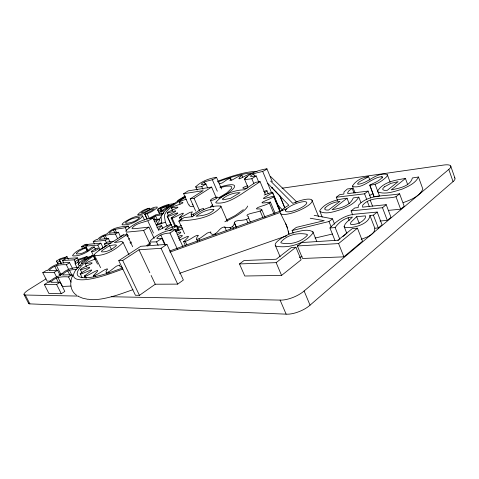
<?xml version="1.0" encoding="UTF-8"?>
<svg xmlns="http://www.w3.org/2000/svg" width="479" height="479" viewBox="0 0 479 479"><rect width="100%" height="100%" fill="white"/><g stroke="black" fill="none" stroke-linecap="round" stroke-linejoin="round"><path stroke-width="0.72" d="M250.391 222.076L248.709 218.137L248.523 216.628C241.159 213.736 262.618 212.113 261.779 209.688L265.073 217.496M178.906 230.86L178.428 228.884L174.919 229.794M126.953 234.668L114.427 242.584L121.684 241.518L122.947 242.176L122.828 242.859C115.445 249.769 105.135 256.026 94.71 255.499L94.357 254.99L94.603 254.241L95.459 253.241L99.003 250.475L123.438 235.009L126.953 234.668L132.695 246.775M78.843 264.091L77.909 262.223L78.281 260.366L84.298 258.205L87.028 256.493L87.681 257.822M279.694 211.161L273.737 196.833L273.922 196.073C259.66 199.803 260.654 199.659 272.773 192.642L279.437 208.676M346.748 233.183L344.114 226.519C345.12 222.256 349.706 220.106 352.448 217.077C345.335 217.37 339.168 221.963 335.15 227.555L329.953 227.968L334.935 240.41M369.902 180.164L368.591 176.703L359.382 181.804L357.538 183.798L357.885 184.289C368.201 183.373 375.829 172.248 386.912 174.35L387.385 174.823L386.99 176.398C382.35 180.96 376.38 185.032 369.686 185.163L374.039 196.612L379.53 195.983L375.165 184.445M180.517 200.03L181.266 199.096L185.301 196.683M158.645 222.525L159.166 220.562M247.936 187.223L244.482 179.062C250.086 172.895 258.828 170.045 266.929 168.794L272.288 181.739M355.131 193.031L352.448 186.074C355.61 180.703 362.411 177.176 368.591 176.703M72.826 275.168C69.365 281.718 69.976 290.951 76.628 295.256M159.86 218.855L160.716 216.921M156.962 227.681L159.974 226.076L161.639 225.723C151.346 236.5 168.782 223.25 171.171 224.633C157.094 235.075 171.147 226.854 176.398 225.567L176.991 225.908L177.853 227.806M405.438 178.487L391.271 189.846C398.66 188.379 410.335 186.367 412.389 177.948L418.478 177.008C415.443 183.349 408.342 186.361 402.27 189.073C394.642 191.414 385.858 194.755 378.003 192.061L377.524 191.157C382.972 181.978 395.606 179.996 405.438 178.487L407.755 184.798M82.041 272.994L80.484 269.869L80.891 269.066C83.819 266.516 101.811 260.468 85.142 263.803L86.465 266.486M219.059 182.894L219.526 183.822L222.388 182.87L227.172 179.547L230.453 178.14L230.818 178.972L229.86 180.487L232.327 179.9L238.65 176.35L241.907 175.194C232.165 184.565 248.966 172.751 250.822 174.111L250.008 174.835M168.476 215.634L167.321 213.101L167.668 212.448C170.386 210.251 186.804 205.048 171.41 208.09L172.542 210.58M210.383 200.282L211.514 199.144L214.221 197.767L216.718 197.031L217.676 197.276L216.52 198.432L213.879 199.779L211.383 200.515L210.383 200.282L213.323 206.982M129.552 238.404L128.689 239.32M197.162 190.109L195.701 186.798C201.204 181.433 208.928 178.433 216.49 177.308L221.537 188.971M93.95 277.054L93.297 275.736C105.512 263.863 89.052 275.623 85.376 276.149L84.346 276.018L85.31 277.964M360.938 202.659L358.807 197.132C355.107 203.246 348.239 206.521 341.916 209.263C335.102 211.257 326.816 214.76 320.008 211.586L319.786 210.622C325.624 202.018 337.276 199.42 347.071 198.252L349.185 203.683M180.589 220.25L179.38 217.586C190.552 207.527 174.925 217.909 172.081 218.077L171.123 217.993L174.997 226.501M185.361 245.505L183.631 241.697C194.342 231.896 184.607 238.087 179.152 240.183M183.631 241.697C188.247 241.123 191.929 237.68 196.037 235.74C201.533 234.063 195.306 237.141 196.707 239.404L198.935 238.841L200.857 237.698L207.383 233.016L210.323 232.07L210.868 232.016L210.64 232.71L211.095 233.728L212.796 234.542C217.891 233.956 219.053 227.854 223.891 227.034C226.477 227.286 229.974 228.693 232.59 226.447C235.512 224.322 232.746 221.196 237.303 220.783C241.051 220.089 245.404 220.597 248.709 218.137M281.167 210.832L281.544 210.371A17.118 4.515 -22.1 0 1 287.873 205.778L288.837 205.257L267.857 183.469M160.944 223.579L161.842 222.567L161.172 217.939A55.636 11.783 -23.7 0 1 184.84 196.857M261.779 209.688C260.672 207.778 253.463 210.413 257.774 207.557C261.917 205.689 267.007 205.18 270.425 202.072L275.06 213.167M211.993 206.724L212.736 205.934M329.953 227.968C336.503 220.633 345.461 214.933 355.448 214.125L377.201 212.053L382.062 224.801L378.302 227.956L374.823 228.214L369.932 215.472L373.398 215.155L377.201 212.053M210.365 207.167L212.55 204.844M85.142 263.803L88.148 261.869L95.531 258.882M343 236.518L346.892 233.159M243.338 209.646L235.423 215.424L226.184 220.202M356.633 216.694L351.011 222.112L350.412 224.022L351.257 224.513C356.556 224.699 362.417 222.424 365.381 217.885L365.429 215.885L356.633 216.694L359.334 223.645M177.625 229.172L177.044 227.896L178.176 226.866L181.553 225.447M268.084 193.438L266.989 190.81L264.456 192.947M171.41 208.09C171.554 205.898 190.899 202.174 179.158 202.06L180.565 201.114L186.217 199.192M84.346 276.018C99.201 265.18 88.148 271.707 80.466 274.168L80.161 273.665L81.759 272.569L89.477 268.018L89.585 267.192L80.484 269.869M28.542 303.045A11.262 2.575 -27.1 0 0 29.908 303.884L286.125 314.152A17.106 6.496 -22.3 0 0 310.045 305.159L453.056 181.601A15.136 4.341 -18.7 0 0 454.505 177.601M95.525 249.529L94.261 246.942C88.208 251.643 80.723 256.493 72.808 255.882L72.551 255.469C75.401 251.337 80.981 248.493 85.825 247.613L87.382 250.792M338.653 240.177L301.758 242.548L297.375 245.961L302.56 258.474L343.88 256.84L362.519 241.2L357.442 228.184L352.316 228.579L337.869 240.296M379.985 221.011L387.301 220.4L390.984 217.31L386.23 204.683L362.549 207.138L362.735 205.15C370.62 195.737 385.571 199.719 395.995 196.713L399.588 193.779L404.198 206.221L400.648 209.203L388.271 210.389M111.218 296.735L280.095 300.094A17.19 6.203 -22.4 0 0 304.111 290.981L448.793 169.428A15.196 4.137 -19 0 0 443.356 165.093L282.047 188.205M171.123 217.993C185.187 208.479 173.548 214.921 167.47 216.58L167.165 216.179L168.608 215.263L175.583 211.425L175.655 210.754L167.321 213.101M146.808 245.589L148.155 244.476A22.747 5.215 -25.3 0 0 150.184 242.446M297.375 245.961L338.587 243.577L357.442 228.184M352.682 214.927L351.101 210.874L382.499 207.73L386.23 204.683M281.574 275.419L301.123 259.804L295.92 247.26L291.346 247.517L276.215 259.235L244.051 260.522L239.488 263.929L244.781 276.012L281.574 275.419L276.149 262.648L239.488 263.929M374.039 196.612L369.866 185.026C374.231 182.87 379.314 181.14 382.362 177.164L381.985 176.649C371.548 177.338 363.848 188.876 352.795 186.588L352.448 186.074M351.101 210.874L354.831 207.934L358.196 207.587L358.34 205.341C368.441 193.899 386.206 196.504 399.588 193.779M276.149 262.648L295.92 247.26M293.184 233.177L292.1 230.561L328.989 221.52L332.456 218.825L334.599 224.208M337.581 200.551L336.276 197.24L364.573 193.827L368.088 191.091L370.704 197.959M347.071 198.252L332.121 209.706C339.791 208.425 350.239 205.922 353.268 197.917L358.807 197.132M353.975 192.953L352.191 188.337L348.748 190.929L347.64 192.803L347.778 193.6L368.088 191.091M292.1 230.561L296.333 227.369L324.217 220.669L310.242 218.238M336.276 197.24L339.785 194.588L343.856 194.085L344.024 191.965L347.371 188.96L352.191 188.337M161.704 213.999L160.543 211.461L168.027 206.551L173.649 204.096M177.679 284.125L183.373 280.029L166.92 244.362L140.766 246.296L118.768 260.66L135.431 295.268L139.443 295.333L155.262 284.221L177.679 284.125L161.046 248.296L138.994 249.787L122.702 260.468L118.768 260.66M176.991 225.908L169.578 230.531M178.493 238.428C184.056 235.943 183.325 233.836 178.056 236.71M150.897 218.352L155.531 215.873L162.68 214.694M98.758 250.134L106.482 245.721M149.244 218.31L155.657 214.861L163.614 213.137M260.073 181.643L240.548 194.702C233.315 199.186 224.789 204.108 216.029 202.952L215.736 202.401C222.609 194.582 233.884 190.049 244.338 189.816L255.529 182.361L260.073 181.643L265.534 194.696M161.046 248.296L166.92 244.362M182.888 246.607L175.14 229.609C165.788 230.124 156.537 234.465 150.059 241.111L150.825 242.003L156.543 241.865L161.848 238.368L164.962 245.11M161.848 238.368L157.411 238.596L156.765 238.201C159.788 234.285 165.291 233.339 169.985 233.004L175.14 229.609M244.482 179.062L245.697 179.523L251.846 178.733L256.145 175.907L258.738 182.098M256.145 175.907L251.421 176.589L250.553 176.422L250.715 175.883C255.259 171.494 262.474 173.242 266.929 168.794M184.589 233.77L178.829 221.064L184.08 217.64L192.498 216.652C200.462 210.64 210.556 205.024 220.795 206.102L227.435 221.352M78.61 267.533C71.976 267.384 64.629 269.911 60.582 275.377C56.336 276.736 51.983 278.76 49.163 282.329L47.828 282.341L44.325 284.544L48.936 293.531L61.3 293.723L64.827 291.436L60.156 282.227L50.888 282.311C54.917 276.826 62.3 276.449 68.491 276.91L71.97 274.701L72.622 276.006M93.297 275.736C97.776 274.934 101.273 271.527 105.212 269.479C110.535 267.587 104.739 270.569 106.272 272.707L108.452 272.042L110.266 270.875L116.331 266.216L119.181 265.162L119.72 265.067L119.564 265.707L120.121 266.581L121.9 267.186M158.621 230.142L152.975 217.921C142.898 219.125 132.952 223.956 125.732 230.974L126.408 231.926L127.558 232.07L143.64 230.513L148.915 227.142L154.142 238.398M195.636 210.999L190.229 198.863L194.049 198.3L211.604 187.085L216.268 197.785M246.493 177.356L247.487 176.721M190.229 198.863L203.144 190.636L183.631 193.714L188.696 205.048M44.325 284.544L56.606 284.49L60.156 282.227M154.214 221.166L156.352 220.915L159.268 219.059L159.872 220.37M160.543 211.461C164.98 211.311 167.488 206.461 171.859 205.617M195.701 186.798L196.57 187.259L201.755 186.606L205.946 183.966L207.706 187.978M205.946 183.966L201.952 184.541L201.288 184.361L201.551 183.846C205.808 179.924 212.305 181.284 216.49 177.308M148.915 227.142L134.833 228.657L132.593 228.722L131.953 228.267C137.323 221.561 146.754 222.885 152.975 217.921M109.583 245.649L102.356 250.361L101.41 251.385L101.776 251.9C107.254 252.152 112.637 249.23 116.457 245.499L116.098 244.943L114.499 244.877L109.583 245.649L111.499 249.613M77.382 268.3L75.203 263.923L77.909 262.223M159.914 213.897L158.753 211.377L161.046 209.94L160.699 208.658L166.447 206.539L168.758 205.084L169.374 206.437M119.702 237.051L123.462 234.68M159.489 213.927L157.627 209.874L160.938 207.796L168.758 205.084M183.631 193.714L188.175 190.87L211.604 187.085M105.691 246.553L104.428 243.943L107.506 242.015L113.816 241.464M50.696 281.095L47.104 281.137L42.775 272.683L54.217 272.329L57.546 270.246L60.24 275.575M57.546 270.246L48.918 270.551C53.169 265.498 60.055 264.312 66.336 264.761L69.593 262.726L72.563 268.665M63.767 263.067L62.48 260.504L74.197 259.852L77.406 257.846L78.382 259.816M87.968 250.505L85.801 246.092L97.824 245.098L100.883 243.188L103.075 247.703M94.453 244.003L93.231 241.494L105.344 240.398L108.362 238.518L110.218 242.362M108.362 238.518L99.237 239.368C102.979 234.423 109.925 234.602 115.451 234.093L118.409 232.243L120.528 236.698M118.409 232.243L109.164 233.237C113.589 226.824 122.75 230.136 128.252 226.1L129.15 227.992M45.942 278.922L29.459 289.238A11.304 2.449 -27 0 0 25.285 295.028L29.908 303.884M146.933 218.903L144.76 214.221L151.975 210.544L154.214 208.664C148.376 209.377 143.904 215.107 137.808 214.897L137.689 214.658C140.646 211.496 144.981 208.928 149.292 208.203L149.897 209.515M149.292 208.203L142.898 211.502L140.904 213.209C146.676 212.448 151.107 206.844 157.172 207L157.25 207.575C153.765 210.7 149.406 213.502 144.76 214.221M94.261 246.942L91.962 247.128L87.95 250.433L82.801 252.984L80.31 253.744L76.556 253.996L76.257 253.403L78.969 251.092L85.825 247.613M58.013 263.911L57.372 262.63L59.857 261.097L59.516 259.816L64.503 258.223L67.024 256.672L68.293 259.217M82.532 248.421L81.61 246.547L83.633 246.38L87.07 244.26L87.681 245.511M42.775 272.683L46.062 270.653L47.307 270.611C52.918 264.54 61.504 262.127 69.593 262.726M62.48 260.504L65.647 258.546L77.406 257.846M85.801 246.092L88.825 244.224L100.883 243.188M93.231 241.494L96.213 239.656L97.536 239.53L99.5 237.506L102.278 235.794L107.326 233.686C112.038 227.393 121.097 226.735 128.252 226.1M58.091 264.192L56.498 261.025L60.288 258.69L67.024 256.672M81.61 246.547L85.04 244.434L87.07 244.26M179.38 217.586L182.81 216.406L189.87 212.401L192.414 211.868L191.103 213.742L191.259 214.885L194.887 213.329L200.378 209.437L203.479 208.443L203.88 209.658M178.32 229.573L175.236 231.297M76.43 269.635C71.299 269.228 65.713 270.683 62.527 274.976L71.97 274.701M182.798 228.483L175.865 231.537M245.835 177.745L245.074 178.326M369.602 195.462L372.77 193.773M273.737 196.833C268.875 200.096 251.906 204.964 270.425 202.072M177.14 234.716C180.817 233.74 183.098 230.435 177.41 232.992M185.175 195.977L178.344 200.084L177.314 201.156L177.41 201.737M272.048 188.049L271.88 187.72L272.102 188.025M58.989 274.707L62.306 273.665M264.121 194.995L272.204 192.217L272.773 192.642M263.69 191.564L265.767 190.75L266.989 190.81M156.256 224.651L161.842 222.567M156.495 225.453L165.375 222.148L164.441 216.496A52.031 11.017 -23.7 0 1 185.361 197.432M295.483 202.228L298.878 201.018A17.118 4.515 -22.1 0 1 312.17 200.845A17.118 4.515 -22.1 0 1 298.794 210.61A17.118 4.515 -22.1 0 1 281.113 213.987L280.377 213.275L280.317 212.413L170.003 252.116M297.249 201.569L292.783 203.347L270.623 181.068M122.648 267.953L114.2 271A57.181 13.119 -25.4 0 1 78.568 276.299A57.181 13.119 -25.4 0 1 93.525 255.84M169.62 251.026L286.693 208.838M122.923 269.06L113.086 272.599A61.15 14.035 -25.4 0 1 76.844 268.683L79.023 266.264A61.15 14.035 -25.4 0 1 92.351 255.445M247.601 185.774C243.967 187.014 239.111 188.894 247.11 188.193M132.946 289.675L123.067 293.142A60.719 15.556 -25.5 0 1 88.208 299.183M179.523 273.353L286.795 235.764M403.216 202.617C410.569 199.941 419.299 196.671 422.867 189.127L418.478 177.008M87.028 256.493L78.927 259.193L75.017 261.642L75.203 263.923M299.285 257.397L302.099 256.505M90.286 257.349L86.861 258.69L82.436 261.486L81.502 262.498L81.478 263.157L82.394 263.402M361.178 239.308C366.225 237.398 375.117 234.86 374.823 228.214M93.195 255.361C87.753 257.307 81.011 259.582 78.011 264.749L79.197 265.438L80.508 265.474M220.28 187.564L226.298 186.193L229.77 186.068A23.261 4.916 -23.7 0 1 231.417 188.54L226.944 192.821L220.22 196.923A20.741 4.395 -23.7 0 1 218.238 197.947M315.05 238.081L332.402 234.009M182.182 227.537L177.044 227.896M174.757 203.569L169.578 204.311A9.766 1.964 -24.5 0 0 157.86 208.91M153.436 219.759L159.268 219.059M178.829 221.064C193.306 220.089 210.976 218.592 221.035 206.671L220.795 206.102M104.428 243.943L110.978 243.392M70.898 286.071L62.48 286.442L57.935 277.473M25.285 295.028L78.34 296.082M277.515 204.587L282.43 210.03M91.453 251.709C94.034 251.697 96.662 250.242 98.482 248.457L97.95 248.038L95.716 248.667L91.411 251.373L97.524 264.109M87.759 299.285L82.687 298.201L78.43 296.429M314.158 215.311L332.456 218.825M142.604 215.963C136.126 215.119 129.755 218.873 124.354 222.142A9.113 1.796 -25 0 0 122.109 224.328L122.133 224.777C129.444 225.489 137.521 221.46 142.688 216.388L142.604 215.963L144.478 219.993M94.207 256.918L93.746 256.624L95.04 259.265M316.751 241.344L312.877 231.818C307.398 228.501 300.135 231.273 294.262 232.375C288.136 234.261 282.173 237.051 277.347 241.332A15.759 4.712 -22.3 0 0 275.293 245.326L280.095 256.696M270.515 176.47L296.423 201.641M272.09 188.031L271.964 187.726L279.844 195.887L284.813 207.904M275.287 245.326L276.048 246.206C289.005 248.577 305.075 243.655 313.056 232.902L312.877 231.818M276.191 192.097L276.485 192.402M344.114 226.519L344.832 227.423C352.316 228.717 369.219 224.453 369.932 215.472M157.627 209.874L158.753 211.377M280.622 213.658L286.646 225.615L289.011 233.974M56.498 261.025L57.372 262.63M24.01 294.585L28.614 303.399M56.606 284.49L61.3 293.723M54.217 272.329L56.582 277M56.247 278.149L58.516 282.628M56.462 265.57L60.719 274M54.726 266.282L56.69 270.168M68.491 276.91L71.126 282.143M59.516 259.816L61.432 263.624M59.857 261.097L61.138 263.654M64.503 258.223L65.144 259.498M69.443 270.21L72.305 275.928M66.336 264.761L68.659 269.39M67.761 270.88L69.994 275.323M80.161 273.665L82.059 277.485M78.281 260.366L79.598 263.031M85.376 276.149L86.346 278.101M74.197 259.852L75.508 262.48M83.633 246.38L84.25 247.637M94.992 275.461L95.644 276.784M84.298 258.205L84.957 259.54M85.645 247.727L87.519 251.541M106.272 272.707L106.925 274.048M94.357 254.99L100.566 267.677M97.824 245.098L100.021 249.625M108.452 272.042L109.104 273.383M105.158 235.381L106.667 238.506M103.632 235.997L105.141 239.123M105.344 240.398L106.589 242.973M122.702 260.468L139.443 295.333M114.984 229.297L116.589 232.662M113.469 229.908L115.074 233.267M115.451 234.093L117.583 238.554M122.947 242.176L129.019 254.918M125.354 227.908L126.552 230.441M126.444 232.956L127.989 236.207M138.994 249.787L149.837 272.743M151.113 275.443L155.262 284.221M143.64 230.513L150.167 244.47M147.179 213.903L149.358 218.61M144.909 214.125L147.083 218.813M147.933 221.106L153.454 232.998M156.543 241.865L158.112 245.248M156.352 220.915L157.872 224.208M153.813 216.58L155.286 219.783M160.824 235.057L165.195 244.512M161.639 225.723L162.86 228.387M155.531 215.873L157.298 219.717M162.848 211.155L163.722 213.065M160.699 208.658L161.633 210.688M161.046 209.94L161.621 211.197M165.375 222.148L167.243 226.22M169.985 233.004L177.35 249.074M176.398 225.567L177.254 227.459M172.081 218.077L175.967 226.609M166.447 206.539L167.069 207.898M167.47 216.58L172.464 227.519M167.165 216.179L171.272 225.172M185.313 241.53L186.762 244.715M178.428 228.884L179.008 230.171M180.93 217.328L181.834 219.334M198.935 238.841L199.809 240.781M196.707 239.404L197.582 241.344M179.158 202.06L180.074 204.09M193.247 214.305L193.857 215.658M191.259 214.885L192.163 216.915M194.049 198.3L199.474 210.521M215.316 233.632L215.897 234.944M201.755 186.606L202.94 189.295M224.717 226.914L226.417 230.806M204.419 182.044L205.317 184.092M232.59 226.447L233.453 228.423M230.064 227.603L230.638 228.92M234.399 222.687L236.375 227.238M234.237 222.567L236.207 227.112M212.395 179.894L217.316 191.211M280.095 300.094L286.125 314.152M230.746 178.817L231.327 180.176M246.475 219.4L247.882 222.681M241.907 175.194L242.781 177.254M260.103 210.904L262.857 217.424M253.654 173.955L254.792 176.667M251.846 178.733L253.84 183.469M269.461 203.108L274.03 214.023M304.111 290.981L310.045 305.159M285.418 223.112L287.46 228.022M273.922 196.073L280.419 211.712M272.204 192.217L273.042 194.223M275.539 200.234L276.916 203.557M277.467 204.886L278.85 208.203M262.743 171.554L271.563 192.75M279.88 195.911L284.849 207.928M311.967 200.138L318.601 216.598M328.989 221.52L331.151 226.92M320.008 211.586L322.187 217.023M335.15 227.555L339.874 239.422M338.587 243.577L343.88 256.84M348.107 217.765L349.185 220.514M373.398 215.155L378.302 227.956M364.573 193.827L366.686 199.342M367.267 201.246L369.327 206.617M370.213 200.078L372.524 206.126M382.499 207.73L387.301 220.4M381.985 176.649L382.481 177.984M395.995 196.713L400.648 209.203M387.385 174.823L390.128 182.188M448.793 169.428L453.056 181.601M450.691 166.003L454.906 178.074M288.855 233.662L288.184 231.01M247.655 206.054A27.92 6.688 -23.6 0 1 224.819 221.783M219.867 187.097A24.633 5.209 -23.7 0 1 234.62 186.391A24.633 5.209 -23.7 0 1 219.011 198.144M193.229 206.653A24.633 5.209 -23.7 0 1 189.325 204.898M150.681 243.47A27.064 6.197 -25.4 0 1 147.676 245.996M129.989 242.548A27.064 6.197 -25.4 0 1 131.234 242.021M130.252 243.242A25.621 5.88 -25.4 0 1 131.384 242.769M126.941 236.237A61.15 14.035 -25.4 0 1 128.288 235.632M193.001 204.964A23.261 4.916 -23.7 0 1 192.235 204.222M217.939 181.918A52.031 11.017 -23.7 0 1 253.505 172.973M217.532 181.349A55.636 11.783 -23.7 0 1 256.96 171.464M325.013 208.054L324.768 209.293L325.93 209.994L328.486 210.089L339.952 201.336C334.486 202.06 328.881 203.952 325.013 208.054M285.652 210.227L285.55 210.598A11.412 3.012 -22.1 0 0 286.771 211.772L288.783 211.832A11.412 3.012 -22.1 0 0 303.967 206.042L305.315 204.988A11.412 3.012 -22.1 0 0 304.895 201.641A11.412 3.012 -22.1 0 0 294.208 204.311L293.142 204.79A11.412 3.012 -22.1 0 0 290.178 206.323L289.304 206.85A11.412 3.012 -22.1 0 0 287.155 208.413L286.622 208.904A11.412 3.012 -22.1 0 0 285.646 210.227M307.225 234.95L306.967 235.758C300.507 242.326 289.819 245.146 281.023 242.895L280.85 242.236C286.67 234.86 298.088 232.387 306.961 234.309L307.225 234.95M139.329 217.831C136.084 221.4 130.731 223.088 125.959 223.292L125.39 222.909C128.683 219.382 133.94 217.706 138.706 217.466L139.329 217.831M222.945 198.623L222.496 199.462L223.292 199.791L230.447 198.354L240.009 192.696C233.86 192.648 227.705 194.702 222.945 198.623M213.903 209.79C209.622 214.879 202.282 215.646 196.061 216.239C200.935 212.305 206.904 209.443 213.263 209.383L213.903 209.79M384.565 186.756L382.823 188.54L382.841 189.72L384.326 190.343L387.248 190.337L398.121 181.661L390.792 183.385L384.565 186.756"/></g></svg>
